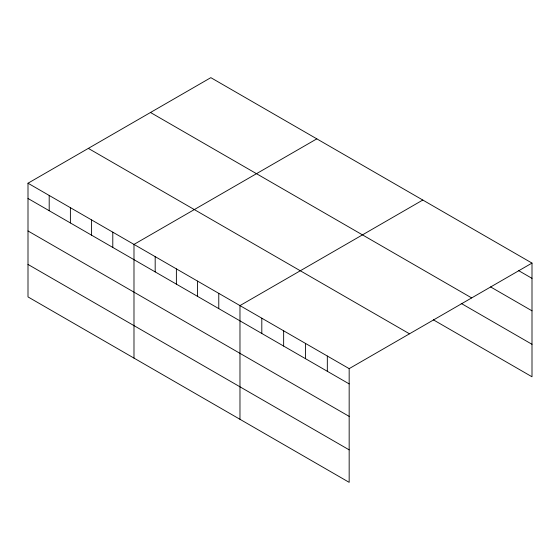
<?xml version="1.0" encoding="UTF-8"?>
<svg xmlns="http://www.w3.org/2000/svg" width="560" height="560" viewBox="0 0 560 560"><rect width="100%" height="100%" fill="white"/><g stroke="black" fill="none" stroke-linecap="round" stroke-linejoin="round"><path stroke-width="0.84" d="M28 183.218L349.167 368.641L349.167 482.342L28 296.912L28 183.218L210.833 77.658L532 263.088L532 376.782L433.349 319.823M316.82 138.852L133.987 244.405L133.987 358.106M422.8 200.039L239.974 305.599L239.974 419.293M349.167 368.641L532 263.088M518.441 270.522L532 278.348M490.581 286.916L532 310.828M150.5 112.497L471.667 297.92M461.209 303.429L532 344.302M88.333 148.386L409.5 333.809M28 198.478L349.167 383.901M28 230.965L349.167 416.388M28 264.432L349.167 449.855M327.327 356.034L327.327 371.294M305.487 343.427L305.487 358.687M283.647 330.813L283.647 346.08M261.807 318.206L261.807 333.466M218.771 293.356L218.771 308.623M197.575 281.12L197.575 296.38M176.379 268.884L176.379 284.144M155.183 256.648L155.183 271.908M112.791 232.169L112.791 247.429M91.588 219.933L91.588 235.193M70.392 207.69L70.392 222.957M49.196 195.454L49.196 210.714"/></g></svg>
